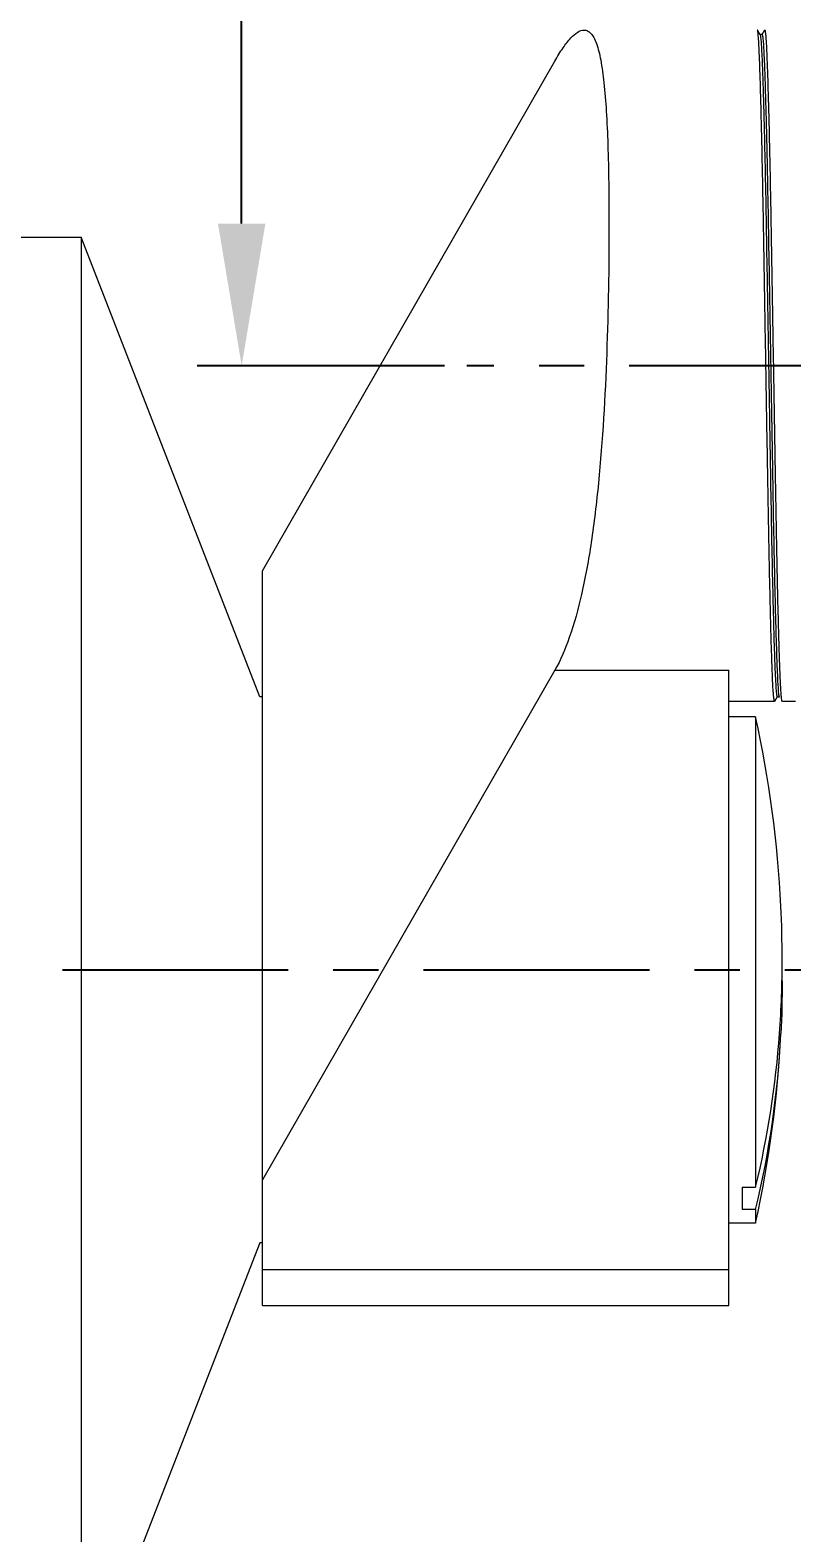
# Model space of a CAD drawing. Header units: millimetres. Extents: x 789 to 1209, y -1278 to -684.
# Drawn here: x 1042.68 to 1064.11, y -960.9 to -918.59 of the extents above; entities that cross this region are included whole.
import ezdxf

# ---------------------------------------------------------------- set-up
doc = ezdxf.new("R2010")
doc.units = ezdxf.units.MM
doc.header["$LTSCALE"] = 0.1
doc.linetypes.add('CENTERX2', pattern=[101.6, 63.5, -12.7, 12.7, -12.7])
doc.layers.get('0').update_dxf_attribs({"lineweight": 13})
doc.layers.add('CENTER', color=1, linetype='CENTERX2')
doc.layers.add('DIM', color=3, linetype='Continuous', lineweight=9)
doc.styles.get("Standard").update_dxf_attribs({"font": 'arial.ttf'})
doc.dimstyles.new('ISO-25', dxfattribs={"dimtxt": 2.5, "dimasz": 2.5, "dimexe": 1.25, "dimexo": 0.625, "dimtad": 1, "dimlfac": 1.333333, "dimtxsty": 'Standard', "dimcen": 2.5, "dimadec": 0, "dimazin": 0, "dimtfac": 1, "dimtmove": 0, "dimatfit": 3, "dimfxl": 0, "dimarcsym": 0})

# ---------------------------------------------------------------- blocks, each defined once
blk = doc.blocks.new('*D3')
at = {"layer": 'Defpoints', "color": 0}
for p in [(1048.635, -815.563), (1054.969, -815.563), (1054.969, -928.038)]:
    blk.add_point(p, dxfattribs=at)
at = {"layer": 'DIM', "color": 0, "linetype": 'ByBlock', "lineweight": -2}
for p, q in [((1054.344, -815.563), (1047.385, -815.563)), ((1048.635, -924.038), (1048.635, -819.563)), ((1054.344, -928.038), (1047.385, -928.038))]:
    blk.add_line(p, q, dxfattribs=at)
at = {"layer": 'DIM', "color": 0}
for points in [[(1047.969, -819.563), (1049.302, -819.563), (1048.635, -815.563)], [(1047.969, -924.038), (1049.302, -924.038), (1048.635, -928.038)]]:
    blk.add_solid(points, dxfattribs=at)
at = {"layer": 'DIM', "color": 0, "insert": (1045.968, -871.801), "char_height": 4, "attachment_point": 5, "rotation": 90}
blk.add_mtext('150', dxfattribs=at)
blk = doc.blocks.new('*D7')
at = {"layer": 'Defpoints', "color": 0}
for p in [(1186.018, -871.801), (1041.868, -965.663), (1186.018, -991.188)]:
    blk.add_point(p, dxfattribs=at)
at = {"layer": 'DIM', "color": 0, "linetype": 'ByBlock', "lineweight": -2}
for p, q in [((1186.018, -872.426), (1186.018, -992.438)), ((1041.868, -966.288), (1041.868, -992.438)), ((1045.868, -991.188), (1182.018, -991.188))]:
    blk.add_line(p, q, dxfattribs=at)
at = {"layer": 'DIM', "color": 0}
for points in [[(1045.868, -990.521), (1045.868, -991.855), (1041.868, -991.188)], [(1182.018, -990.521), (1182.018, -991.855), (1186.018, -991.188)]]:
    blk.add_solid(points, dxfattribs=at)
at = {"layer": 'DIM', "color": 0, "insert": (1113.943, -988.159), "char_height": 4, "attachment_point": 5}
blk.add_mtext('192,2', dxfattribs=at)

msp = doc.modelspace()

# ---------------------------------------------------------------- linework, layer by layer
at = {"color": 7, "linetype": 'Continuous'}
for p, q in [((1063.144, -918.594), (1063.139, -918.59)), ((1063.218, -918.723), (1063.144, -918.594)), ((1063.273, -918.719), (1063.213, -918.719)), ((1063.343, -918.594), (1063.268, -918.723)), ((1063.343, -918.594), (1063.347, -918.59)), ((1049.221, -933.809), (1057.444, -919.463)), ((1041.868, -924.422), (1044.118, -924.422)), ((1049.148, -937.357), (1044.118, -924.422)), ((1044.118, -924.422), (1044.118, -965.663)), ((1049.221, -954.495), (1049.221, -933.809)), ((1057.444, -936.612), (1049.221, -950.957)), ((1057.444, -936.612), (1062.343, -936.612)), ((1062.343, -954.495), (1062.343, -936.612)), ((1049.221, -937.357), (1049.148, -937.357)), ((1062.343, -937.486), (1063.626, -937.486)), ((1063.631, -937.482), (1063.626, -937.486)), ((1063.631, -937.482), (1063.706, -937.353)), ((1063.682, -937.291), (1063.701, -937.357)), ((1063.701, -937.357), (1063.76, -937.357)), ((1063.741, -937.291), (1063.756, -937.353)), ((1063.83, -937.482), (1063.835, -937.486)), ((1063.835, -937.486), (1064.217, -937.486)), ((1063.093, -937.926), (1062.343, -937.926)), ((1063.093, -937.926), (1063.093, -951.163)), ((1062.718, -951.163), (1063.093, -951.163)), ((1062.718, -951.163), (1062.718, -951.793)), ((1063.093, -951.793), (1062.718, -951.793)), ((1063.093, -951.793), (1063.093, -952.173)), ((1063.093, -952.173), (1062.343, -952.173)), ((1049.148, -952.728), (1044.118, -965.663)), ((1049.221, -952.728), (1049.148, -952.728)), ((1062.343, -953.491), (1049.221, -953.491)), ((1049.221, -954.495), (1062.343, -954.495))]:
    msp.add_line(p, q, dxfattribs=at)
for centre, radius, start, end in [((1031.807, -944.82), 32.037, 2.7986, 12.4275), ((1027.407, -945.362), 36.432, 359.9964, 0.4917), ((1037.219, -944.913), 26.618, 346.4194, 355.8559), ((1037.243, -945.547), 26.593, 346.4147, 357.2132), ((1031.807, -945.278), 32.037, 347.5725, 357.2014)]:
    msp.add_arc(centre, radius, start, end, dxfattribs=at)
for points, knots in [([(1057.444, -919.463), (1057.517, -919.335), (1057.656, -919.109), (1057.87, -918.83), (1058.062, -918.649), (1058.205, -918.59), (1058.266, -918.59)], [0, 0, 0, 0, 0.36014, 0.64345, 0.851917, 1, 1, 1, 1]), ([(1058.266, -918.59), (1058.3, -918.59), (1058.374, -918.608), (1058.469, -918.687), (1058.55, -918.81), (1058.655, -919.057), (1058.753, -919.483), (1058.838, -920.121), (1058.9, -920.918), (1058.941, -921.86), (1058.964, -922.926), (1058.968, -923.677), (1058.968, -924.07)], [0, 0, 0, 0, 0.018167, 0.038476, 0.06373, 0.095391, 0.180071, 0.293935, 0.435695, 0.602855, 0.792251, 1, 1, 1, 1]), ([(1063.315, -924.07), (1063.309, -923.693), (1063.296, -922.964), (1063.274, -921.921), (1063.252, -920.989), (1063.231, -920.194), (1063.212, -919.628), (1063.198, -919.258), (1063.188, -919.043), (1063.178, -918.87), (1063.168, -918.738), (1063.157, -918.652), (1063.151, -918.607), (1063.144, -918.594)], [0, 0, 0, 0, 0.206551, 0.398914, 0.570855, 0.717149, 0.834061, 0.880813, 0.919888, 0.951687, 0.975851, 0.992022, 1, 1, 1, 1]), ([(1063.218, -918.723), (1063.218, -918.723), (1063.219, -918.724), (1063.219, -918.725), (1063.219, -918.725)], [0, 0, 0, 0, 0.479293, 1, 1, 1, 1]), ([(1063.219, -918.725), (1063.23, -918.747), (1063.236, -918.826), (1063.253, -918.976), (1063.264, -919.206), (1063.278, -919.509), (1063.291, -919.887), (1063.306, -920.339), (1063.321, -920.863), (1063.342, -921.684), (1063.366, -922.83), (1063.394, -924.325), (1063.421, -925.949), (1063.451, -927.659), (1063.48, -929.381), (1063.508, -931.045), (1063.535, -932.603), (1063.564, -934.01), (1063.593, -935.215), (1063.62, -936.163), (1063.647, -936.824), (1063.664, -937.169), (1063.682, -937.291)], [0, 0, 0, 0, 0.00402, 0.012329, 0.02471, 0.04097, 0.061368, 0.08582, 0.114134, 0.145979, 0.218505, 0.299271, 0.387334, 0.480983, 0.575371, 0.665581, 0.749739, 0.826969, 0.892938, 0.944361, 0.9801, 1, 1, 1, 1]), ([(1063.273, -918.719), (1063.277, -918.719), (1063.284, -918.738), (1063.29, -918.766), (1063.297, -918.821), (1063.304, -918.894), (1063.311, -918.987), (1063.321, -919.149), (1063.333, -919.399), (1063.347, -919.756), (1063.361, -920.191), (1063.376, -920.699), (1063.391, -921.276), (1063.406, -921.914), (1063.426, -922.86), (1063.45, -924.138), (1063.478, -925.77), (1063.507, -927.492), (1063.537, -929.237), (1063.566, -930.927), (1063.593, -932.512), (1063.622, -933.945), (1063.652, -935.173), (1063.678, -936.141), (1063.707, -936.816), (1063.724, -937.167), (1063.741, -937.291)], [0, 0, 0, 0, 0.000699, 0.002458, 0.005326, 0.00929, 0.01432, 0.020383, 0.035473, 0.05471, 0.078156, 0.105625, 0.136829, 0.171345, 0.208687, 0.28955, 0.377722, 0.47209, 0.567707, 0.659458, 0.744938, 0.823556, 0.890843, 0.943336, 0.979769, 1, 1, 1, 1]), ([(1063.347, -918.59), (1063.35, -918.59), (1063.356, -918.6), (1063.36, -918.617), (1063.365, -918.649), (1063.373, -918.713), (1063.383, -918.822), (1063.393, -918.986), (1063.403, -919.194), (1063.413, -919.445), (1063.424, -919.741), (1063.44, -920.222), (1063.459, -920.924), (1063.482, -921.872), (1063.504, -922.937), (1063.517, -923.683), (1063.524, -924.07)], [0, 0, 0, 0, 0.00152, 0.005011, 0.010653, 0.01845, 0.040391, 0.070491, 0.108334, 0.154034, 0.208062, 0.270177, 0.417478, 0.592103, 0.788508, 1, 1, 1, 1]), ([(1058.968, -924.07), (1058.968, -925.274), (1058.926, -927.701), (1058.76, -930.684), (1058.493, -932.949), (1058.232, -934.406), (1057.904, -935.618), (1057.611, -936.321), (1057.444, -936.612)], [0, 0, 0, 0, 0.283946, 0.572246, 0.704195, 0.82156, 0.920811, 1, 1, 1, 1]), ([(1063.626, -937.485), (1063.624, -937.485), (1063.619, -937.478), (1063.613, -937.454), (1063.604, -937.397), (1063.595, -937.304), (1063.585, -937.173), (1063.576, -937.008), (1063.567, -936.81), (1063.558, -936.58), (1063.545, -936.207), (1063.528, -935.658), (1063.509, -934.906), (1063.489, -934.042), (1063.469, -933.086), (1063.45, -932.061), (1063.425, -930.587), (1063.393, -928.663), (1063.354, -926.354), (1063.328, -924.814), (1063.315, -924.07)], [0, 0, 0, 0, 0.000514, 0.001636, 0.00594, 0.013, 0.022753, 0.035104, 0.049929, 0.067062, 0.086639, 0.133402, 0.189786, 0.254685, 0.326546, 0.403543, 0.483807, 0.65599, 0.833567, 1, 1, 1, 1]), ([(1063.524, -924.07), (1063.536, -924.803), (1063.562, -926.32), (1063.601, -928.597), (1063.638, -930.838), (1063.668, -932.617), (1063.695, -933.924), (1063.714, -934.79), (1063.734, -935.548), (1063.752, -936.186), (1063.768, -936.638), (1063.781, -936.936), (1063.79, -937.111), (1063.799, -937.254), (1063.808, -937.362), (1063.818, -937.433), (1063.824, -937.471), (1063.83, -937.481)], [0, 0, 0, 0, 0.164004, 0.339066, 0.509341, 0.665147, 0.736727, 0.801762, 0.858707, 0.906446, 0.944377, 0.959878, 0.973035, 0.983713, 0.99181, 0.997247, 1, 1, 1, 1]), ([(1063.767, -946.837), (1063.792, -946.487), (1063.829, -945.786), (1063.839, -945.085), (1063.839, -944.734)], [0, 0, 0, 0, 0.500053, 1, 1, 1, 1])]:
    msp.add_open_spline(points, degree=3, knots=knots, dxfattribs=at)
for points in [[(1063.839, -944.734), (1063.839, -944.243), (1063.829, -943.75), (1063.805, -943.259)], [(1063.839, -945.364), (1063.839, -945.856), (1063.829, -946.348), (1063.805, -946.839)]]:
    msp.add_open_spline(points, degree=3, dxfattribs=at)
at = {"layer": 'CENTER'}
for p, q in [((1106.53, -928.038), (1054.969, -928.038)), ((1023.274, -945.043), (1068.9, -945.043))]:
    msp.add_line(p, q, dxfattribs=at)

# ---------------------------------------------------------------- dimensions: what is measured, and where the dimension line sits
at = {"layer": 'DIM'}
dim = msp.add_linear_dim(base=(1048.635, -815.563), p1=(1054.969, -928.038), p2=(1054.969, -815.563), angle=90, dimstyle='ISO-25', override={"dimtxt": 4, "dimasz": 4, "dimdec": 1, "dimlfac": 1.333333, "dimtdec": 1, "dimfxl": 1.25, "dimarcsym": 1}, dxfattribs=at)
dim.commit()
dim.dimension.update_dxf_attribs({"geometry": '*D3', "text_midpoint": (1045.968, -871.801)})
dim = msp.add_linear_dim(base=(1186.018, -991.188), p1=(1041.868, -965.663), p2=(1186.018, -871.801), dimstyle='ISO-25', override={"dimtxt": 4, "dimasz": 4, "dimdec": 1, "dimlfac": 1.333333, "dimtdec": 1, "dimfxl": 1.25, "dimarcsym": 1}, dxfattribs=at)
dim.commit()
dim.dimension.update_dxf_attribs({"geometry": '*D7', "text_midpoint": (1113.943, -988.159)})

doc.saveas('drawing.dxf')
